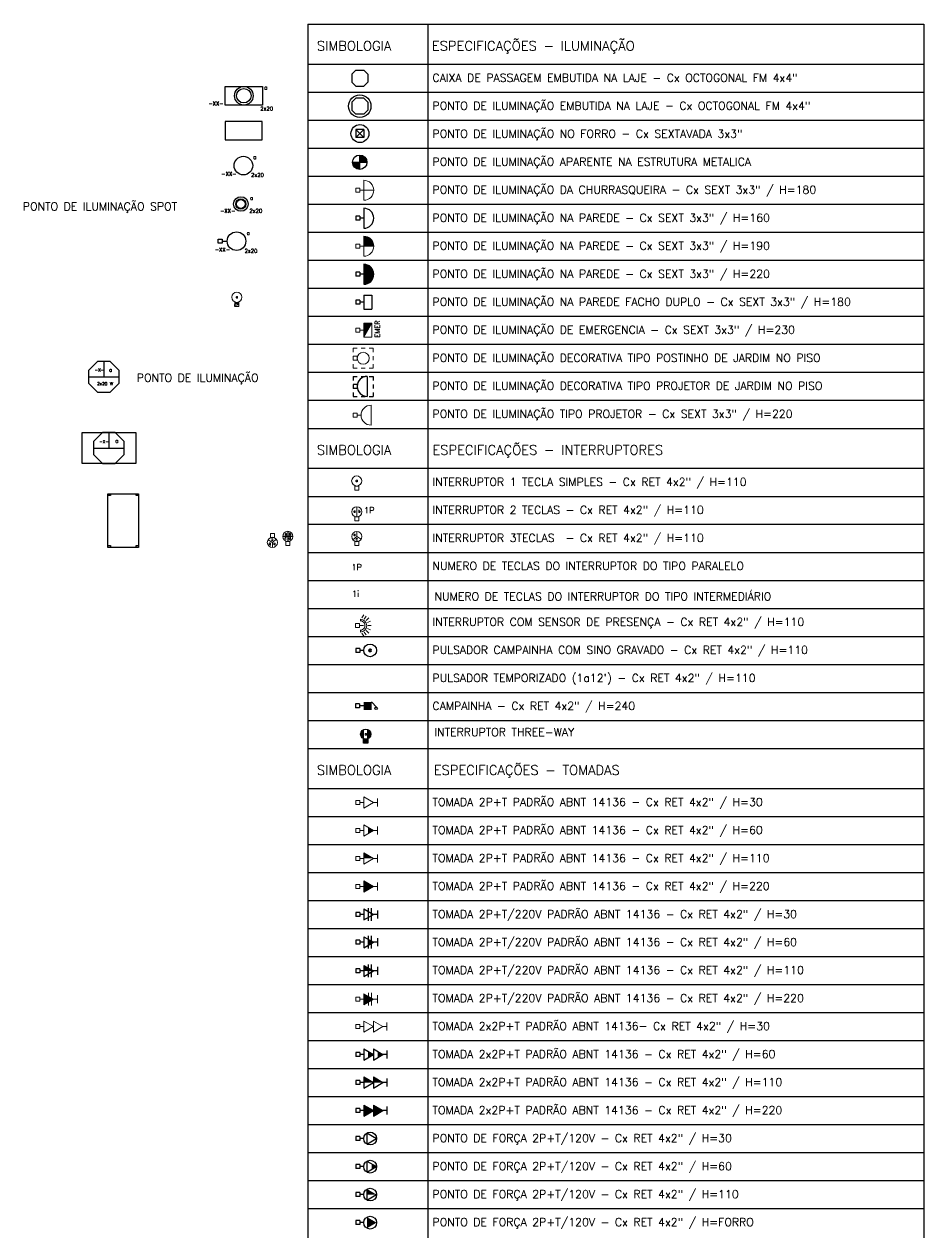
# Model space of a CAD drawing. Header units: inches. Extents: x 179605 to 179710, y 9196007 to 9196046.
# Drawn here: x 179701.18 to 179709.96, y 9196033.32 to 9196045.12 of the extents above; entities that cross this region are included whole.
import ezdxf
from ezdxf.enums import TextEntityAlignment as Align

# ---------------------------------------------------------------- set-up
doc = ezdxf.new("R2010")
doc.units = ezdxf.units.IN
doc.header["$MEASUREMENT"] = 0
doc.linetypes.add('DASH2', pattern=[0.75, 0.5, -0.25])
doc.layers.add('Eletrodutos', color=220, linetype='Continuous', lineweight=25)
for name, color, linetype in [('fia', 1, 'Continuous'), ('ILUMINAÇÃO', 3, 'Continuous'), ('PTF', 1, 'Continuous'), ('PTO', 1, 'Continuous'), ('TEP', 40, 'DASH2'), ('TEXTO', 250, 'Continuous')]:
    doc.layers.add(name, color=color, linetype=linetype)
doc.styles.add('romans', font='romans.shx', dxfattribs={"width": 1.4})
doc.styles.add('ST', font='ROMANS.SHX', dxfattribs={"height": 0.15})
doc.styles.get("Standard").update_dxf_attribs({"font": ''})
doc.styles.get('STANDARD').set_extended_font_data('txt.shx')

# ---------------------------------------------------------------- blocks, each defined once
blk = doc.blocks.new('ID')
at = {"lineweight": 5}
for p, q in [((-0.25, 0.25), (-0.15, 0.25)), ((-0.25, 0.25), (-0.25, 0.15)), ((-0.15, 0.05), (-0.25, 0.05)), ((-0.25, 0.05), (-0.25, -0.05)), ((-0.15, 0.05), (-0.15, -0.05)), ((-0.05, 0.25), (0.05, 0.25)), ((0.15, 0.25), (0.25, 0.25)), ((0.25, 0.25), (0.25, 0.15)), ((0.25, 0.05), (0.25, -0.05)), ((-0.15, -0.05), (-0.25, -0.05)), ((-0.25, -0.15), (-0.25, -0.25)), ((-0.25, -0.25), (-0.15, -0.25)), ((-0.05, -0.25), (0.05, -0.25)), ((0.15, -0.25), (0.25, -0.25)), ((0.25, -0.15), (0.25, -0.25))]:
    blk.add_line(p, q, dxfattribs=at)
blk.add_circle((0, 0), 0.15, dxfattribs=at)
blk = doc.blocks.new('ie')
at = {"lineweight": 5}
for p, q in [((0, 0.05), (-0.1, 0.05)), ((-0.1, 0.05), (-0.1, -0.05)), ((0, 0.05), (0, -0.05)), ((0.1, 0), (0, 0)), ((0.1, 0.175), (0.1, -0.175)), ((0.1, 0.175), (0.3, 0.175)), ((0.1, -0.175), (0.3, 0.175)), ((0.3, 0.175), (0.3, -0.175)), ((0, -0.05), (-0.1, -0.05)), ((0.1, -0.175), (0.3, -0.175))]:
    blk.add_line(p, q, dxfattribs=at)
blk.add_solid([(0.1, 0.175), (0.3, 0.175), (0.1, -0.175), (0.2, 0)], dxfattribs=at)
blk = doc.blocks.new('I220')
for p, q in [((-0.1, 0.05), (-0.1, -0.05)), ((0, 0.05), (-0.1, 0.05)), ((0, 0.05), (0, -0.05)), ((0.1, 0), (0, 0)), ((0.1, 0.25), (0.1, -0.25)), ((0, -0.05), (-0.1, -0.05))]:
    blk.add_line(p, q)
at = {"const_width": 0.2499}
blk.add_lwpolyline([(0.1, -0.12505, 0.41421356), (0.22505, 0, 0.41421356), (0.1, 0.12505, 1)], format="xyb", dxfattribs=at)
blk.add_arc((0.1, 0), 0.25, 270, 90)
blk = doc.blocks.new('IX')
for p, q in [((0, 0.05), (-0.1, 0.05)), ((-0.1, 0.05), (-0.1, -0.05)), ((0, 0.05), (0, -0.05)), ((0.1, 0), (0, 0)), ((0.1, 0.175), (0.3, 0.175)), ((0.1, 0.175), (0.1, -0.175)), ((0.3, 0.175), (0.3, -0.175)), ((0, -0.05), (-0.1, -0.05)), ((0.1, -0.175), (0.3, -0.175))]:
    blk.add_line(p, q)
blk = doc.blocks.new('I190')
at = {"lineweight": 5}
for p, q in [((-0.1, 0.05), (-0.1, -0.05)), ((0, 0.05), (-0.1, 0.05)), ((0, 0.05), (0, -0.05)), ((0.1, 0), (0, 0)), ((0.1, 0.25), (0.1, -0.25)), ((0.35, 0), (0.1, 0)), ((0, -0.05), (-0.1, -0.05))]:
    blk.add_line(p, q, dxfattribs=at)
at = {"lineweight": 5, "const_width": 0.2499}
blk.add_lwpolyline([(0.1, 0.12505, -0.41421356), (0.22505, 0, -1)], format="xyb", dxfattribs=at)
at = {"lineweight": 5}
blk.add_arc((0.1, 0), 0.25, 270, 90, dxfattribs=at)
blk = doc.blocks.new('ICH')
at = {"lineweight": 5}
for p, q in [((0, 0.05), (-0.1, 0.05)), ((-0.1, 0.05), (-0.1, -0.05)), ((0, 0.05), (0, -0.05)), ((0.1, 0), (0, 0)), ((0.1, 0.25), (0.1, -0.25)), ((0.35, 0), (0.1, 0)), ((0, -0.05), (-0.1, -0.05))]:
    blk.add_line(p, q, dxfattribs=at)
blk.add_arc((0.1, 0), 0.25, 270, 90, dxfattribs=at)
blk = doc.blocks.new('i150')
for p, q in [((0, 0.05), (-0.1, 0.05)), ((-0.1, 0.05), (-0.1, -0.05)), ((0, 0.05), (0, -0.05)), ((0.1, 0), (0, 0)), ((0.1, 0.25), (0.1, -0.25)), ((0, -0.05), (-0.1, -0.05))]:
    blk.add_line(p, q)
blk.add_arc((0.1, 0), 0.25, 270, 90)
blk = doc.blocks.new('it')
at = {"color": 3}
for p, q in [((-0.2, 0.1), (-0.1, 0.2)), ((-0.2, 0.1), (-0.2, -0.1)), ((-0.1, 0.2), (0.1, 0.2)), ((0.1, 0.2), (0.2, 0.1)), ((0.2, 0.1), (0.2, -0.1)), ((-0.1, -0.2), (-0.2, -0.1)), ((-0.1, -0.2), (0.1, -0.2)), ((0.2, -0.1), (0.1, -0.2))]:
    blk.add_line(p, q, dxfattribs=at)
at = {"color": 1, "style": 'ST'}
for tag, p in [('N%%D', (0.003, -0.074)), ('W', (0.003, -0.411))]:
    blk.add_attdef(tag, text='', height=0.15, dxfattribs=at).set_placement(p, align=Align.CENTER)
blk = doc.blocks.new('iv')
at = {"color": 3}
for p, q in [((-0.2, 0.1), (-0.1, 0.2)), ((-0.2, 0.1), (-0.2, -0.1)), ((-0.1, 0.2), (0.1, 0.2)), ((0.1, 0.2), (0.2, 0.1)), ((0.2, 0.1), (0.2, -0.1)), ((-0.1, -0.2), (-0.2, -0.1)), ((-0.1, -0.2), (0.1, -0.2)), ((0.2, -0.1), (0.1, -0.2))]:
    blk.add_line(p, q, dxfattribs=at)
at = {"color": 1}
blk.add_circle((0, 0), 0.28, dxfattribs=at)
at = {"color": 1, "style": 'ST', "flags": 4}
blk.add_attdef('N%%D', text='', height=0.15, dxfattribs=at).set_placement((0.003, -0.074), align=Align.CENTER)
blk = doc.blocks.new('BCAM')
for p, q in [((-0.05, 0), (-0.05, -0.1)), ((-0.05, 0), (0.05, 0)), ((0, 0.099), (0, 0)), ((0.05, 0), (0.05, -0.1)), ((-0.05, -0.1), (0.05, -0.1))]:
    blk.add_line(p, q)
at = {"const_width": 0.049}
blk.add_lwpolyline([(0, 0.234, 1), (0, 0.285, 1)], format="xyb", close=True, dxfattribs=at)
blk.add_circle((0, 0.259), 0.16)
blk = doc.blocks.new('IFI')
blk.add_circle((0, 0), 0.18)
blk = doc.blocks.new('A$C3499049A')
for p, q in [((10, 10), (0, 0)), ((10, 0), (0, 10)), ((0, 10), (0, 0)), ((10, 10), (0, 10)), ((10, 0), (0, 0)), ((10, 10), (10, 0))]:
    blk.add_line(p, q)
blk = doc.blocks.new('IP')
for p, q in [((-0.1, 0.25), (0, 0.25)), ((-0.1, 0.25), (-0.1, 0.15)), ((-0.1, 0.05), (-0.1, -0.05)), ((0, 0.05), (-0.1, 0.05)), ((0, 0.05), (0, -0.05)), ((0.1, 0.25), (0.2, 0.25)), ((0.25, 0.25), (0.25, -0.25)), ((0.3, 0.25), (0.4, 0.25)), ((0.4, 0.25), (0.4, 0.15)), ((0.4, 0.05), (0.4, -0.05)), ((0, -0.05), (-0.1, -0.05)), ((-0.1, -0.15), (-0.1, -0.25)), ((-0.1, -0.25), (0, -0.25)), ((0.1, -0.25), (0.2, -0.25)), ((0.3, -0.25), (0.4, -0.25)), ((0.4, -0.15), (0.4, -0.25))]:
    blk.add_line(p, q)
blk.add_arc((0.25, 0), 0.25, 90, 270)
blk = doc.blocks.new('iff')
for p, q in [((-0.18, 0), (0.18, 0)), ((0, -0.18), (0, 0.18))]:
    blk.add_line(p, q)
at = {"const_width": 0.175}
for points in [[(-0.0925, 0, 0.4142136), (0, -0.0925, 1)], [(0.0925, 0, 0.4142136), (0, 0.0925, 1)]]:
    blk.add_lwpolyline(points, format="xyb", dxfattribs=at)
blk.add_circle((0, 0), 0.18)
blk = doc.blocks.new('ta2220')
at = {"lineweight": 5}
for p, q in [((-0.139, 0.1), (0, 0.34)), ((-0.1, 0.44), (0.1, 0.44)), ((0, 0.44), (0, 0.34)), ((0.139, 0.1), (0, 0.34)), ((0.159, 0.29), (-0.159, 0.29)), ((0.159, 0.22), (-0.159, 0.22)), ((-0.139, 0.1), (0.139, 0.1)), ((0, 0.1), (0, 0)), ((-0.05, 0), (0.05, 0)), ((-0.05, 0), (-0.05, -0.1)), ((-0.05, -0.1), (0.05, -0.1)), ((0.05, 0), (0.05, -0.1))]:
    blk.add_line(p, q, dxfattribs=at)
blk.add_solid([(0.139, 0.1), (0, 0.34), (-0.139, 0.1)], dxfattribs=at)
blk = doc.blocks.new('TA260')
for p, q in [((-0.139, 0.1), (0, 0.34)), ((-0.1, 0.44), (0.1, 0.44)), ((0, 0.44), (0, 0.34)), ((0.139, 0.1), (0, 0.34)), ((0.159, 0.29), (-0.159, 0.29)), ((0.159, 0.22), (-0.159, 0.22)), ((-0.139, 0.1), (0.139, 0.1)), ((-0.05, 0), (0.05, 0)), ((-0.05, 0), (-0.05, -0.1)), ((0, 0.1), (0, 0)), ((0.05, 0), (0.05, -0.1)), ((-0.05, -0.1), (0.05, -0.1))]:
    blk.add_line(p, q)
blk.add_solid([(-0.069, 0.22), (0, 0.34), (0.069, 0.22), (0.029, 0.29)])
blk = doc.blocks.new('TA230')
for p, q in [((-0.139, 0.1), (0, 0.34)), ((-0.1, 0.44), (0.1, 0.44)), ((0, 0.44), (0, 0.34)), ((0.139, 0.1), (0, 0.34)), ((0.159, 0.29), (-0.159, 0.29)), ((0.159, 0.22), (-0.159, 0.22)), ((-0.139, 0.1), (0.139, 0.1)), ((-0.05, 0), (0.05, 0)), ((-0.05, 0), (-0.05, -0.1)), ((0, 0.1), (0, 0)), ((0.05, 0), (0.05, -0.1)), ((-0.05, -0.1), (0.05, -0.1))]:
    blk.add_line(p, q)
blk = doc.blocks.new('TA2100')
for p, q in [((-0.139, 0.1), (0, 0.34)), ((-0.1, 0.44), (0.1, 0.44)), ((0, 0.44), (0, 0.34)), ((0.139, 0.1), (0, 0.34)), ((0.159, 0.29), (-0.159, 0.29)), ((0.159, 0.22), (-0.159, 0.22)), ((-0.139, 0.1), (0.139, 0.1)), ((-0.069, 0.22), (0.069, 0.22)), ((-0.05, 0), (0.05, 0)), ((-0.05, 0), (-0.05, -0.1)), ((0, 0.1), (0, 0)), ((0.05, 0), (0.05, -0.1)), ((-0.05, -0.1), (0.05, -0.1))]:
    blk.add_line(p, q)
blk.add_solid([(0, 0.1), (0, 0.34), (-0.139, 0.1)])
blk = doc.blocks.new('TA100')
at = {"lineweight": 5}
for p, q in [((-0.139, 0.1), (0, 0.34)), ((-0.1, 0.44), (0.1, 0.44)), ((0, 0.44), (0, 0.34)), ((0.139, 0.1), (0, 0.34)), ((-0.139, 0.1), (0, 0.1)), ((-0.05, 0), (0.05, 0)), ((-0.05, 0), (-0.05, -0.1)), ((0, 0.1), (0, 0)), ((0, 0.1), (0.139, 0.1)), ((0.05, 0), (0.05, -0.1)), ((-0.05, -0.1), (0.05, -0.1))]:
    blk.add_line(p, q, dxfattribs=at)
blk.add_solid([(0, 0.1), (0, 0.34), (-0.139, 0.1)], dxfattribs=at)
blk = doc.blocks.new('TA60')
at = {"lineweight": 5}
for p, q in [((-0.139, 0.1), (0, 0.34)), ((-0.1, 0.44), (0.1, 0.44)), ((0, 0.44), (0, 0.34)), ((0.139, 0.1), (0, 0.34)), ((-0.139, 0.1), (0.139, 0.1)), ((-0.069, 0.22), (0.069, 0.22)), ((-0.05, 0), (-0.05, -0.1)), ((-0.05, 0), (0.05, 0)), ((0, 0.1), (0, 0)), ((0.05, 0), (0.05, -0.1)), ((-0.05, -0.1), (0.05, -0.1))]:
    blk.add_line(p, q, dxfattribs=at)
blk.add_lwpolyline([(0, 0.22, 0.139, 0, 0), (0, 0.34, 0, 0, 0)], format="xyseb", dxfattribs=at)
blk = doc.blocks.new('ta30')
at = {"lineweight": 5}
for p, q in [((-0.139, 0.1), (0, 0.34)), ((-0.1, 0.44), (0.1, 0.44)), ((0, 0.44), (0, 0.34)), ((0.139, 0.1), (0, 0.34)), ((-0.139, 0.1), (0.139, 0.1)), ((-0.05, 0), (-0.05, -0.1)), ((-0.05, 0), (0.05, 0)), ((0, 0.1), (0, 0)), ((0.05, 0), (0.05, -0.1)), ((-0.05, -0.1), (0.05, -0.1))]:
    blk.add_line(p, q, dxfattribs=at)
blk = doc.blocks.new('ta220')
at = {"lineweight": 5}
for p, q in [((-0.139, 0.1), (0, 0.34)), ((-0.1, 0.44), (0.1, 0.44)), ((0, 0.44), (0, 0.34)), ((0.139, 0.1), (0, 0.34)), ((-0.139, 0.1), (0.139, 0.1)), ((0, 0.1), (0, 0)), ((-0.05, 0), (0.05, 0)), ((-0.05, 0), (-0.05, -0.1)), ((-0.05, -0.1), (0.05, -0.1)), ((0.05, 0), (0.05, -0.1))]:
    blk.add_line(p, q, dxfattribs=at)
blk.add_solid([(0.139, 0.1), (0, 0.34), (-0.139, 0.1)], dxfattribs=at)
blk = doc.blocks.new('CAM')
for p, q in [((-0.1, 0.3), (0.038, 0.433)), ((-0.05, 0), (-0.05, -0.1)), ((-0.05, 0), (0.05, 0)), ((0, 0.1), (0, 0)), ((0.05, 0), (0.05, -0.1)), ((-0.05, -0.1), (0.05, -0.1))]:
    blk.add_line(p, q)
at = {"const_width": 0.2}
blk.add_lwpolyline([(0, 0.1), (0, 0.3)], dxfattribs=at)
blk.add_circle((0.06, 0.412), 0.03)
blk = doc.blocks.new('TF220')
for p, q in [((0, 0.05), (-0.1, 0.05)), ((-0.1, 0.05), (-0.1, -0.05)), ((0, 0.05), (0, -0.05)), ((0.1, 0), (0, 0)), ((0, -0.05), (-0.1, -0.05))]:
    blk.add_line(p, q)
blk.add_circle((0.26, 0), 0.16)
for points in [[(0.18, 0), (0.42, 0), (0.18, 0.139)], [(0.18, 0), (0.42, 0), (0.18, -0.139)]]:
    blk.add_solid(points)
blk = doc.blocks.new('TF60')
for p, q in [((-0.139, 0.18), (0, 0.42)), ((0.139, 0.18), (0, 0.42)), ((-0.139, 0.18), (0.139, 0.18)), ((0, 0.1), (0, 0)), ((-0.05, 0), (-0.05, -0.1)), ((-0.05, 0), (0.05, 0)), ((-0.05, -0.1), (0.05, -0.1)), ((0.05, 0), (0.05, -0.1))]:
    blk.add_line(p, q)
blk.add_lwpolyline([(0, 0.3, 0.139, 0, 0), (0, 0.42, 0, 0, 0)], format="xyseb")
blk.add_circle((0, 0.26), 0.16)
blk = doc.blocks.new('TF100')
for p, q in [((0.139, 0.18), (0, 0.42)), ((-0.139, 0.18), (0.139, 0.18)), ((-0.05, 0), (-0.05, -0.1)), ((-0.05, 0), (0.05, 0)), ((0, 0.1), (0, 0)), ((0.05, 0), (0.05, -0.1)), ((-0.05, -0.1), (0.05, -0.1))]:
    blk.add_line(p, q)
blk.add_circle((0, 0.26), 0.16)
blk.add_solid([(0, 0.18), (0, 0.42), (-0.139, 0.18)])
blk = doc.blocks.new('TTA220')
for p, q in [((-0.1, 0.68), (0.1, 0.68)), ((0, 0.68), (0, 0.58)), ((-0.139, 0.34), (0, 0.58)), ((-0.139, 0.1), (0, 0.34)), ((-0.139, 0.34), (0.139, 0.34)), ((0.139, 0.34), (0, 0.58)), ((0.139, 0.1), (0, 0.34)), ((-0.139, 0.1), (0.139, 0.1)), ((0, 0.1), (0, 0)), ((-0.05, 0), (-0.05, -0.1)), ((-0.05, 0), (0.05, 0)), ((-0.05, -0.1), (0.05, -0.1)), ((0.05, 0), (0.05, -0.1))]:
    blk.add_line(p, q)
for points in [[(0.139, 0.34), (0, 0.58), (-0.139, 0.34)], [(0.139, 0.1), (0, 0.34), (-0.139, 0.1)]]:
    blk.add_solid(points)
blk = doc.blocks.new('TF30')
for p, q in [((-0.139, 0.18), (0, 0.42)), ((0.139, 0.18), (0, 0.42)), ((-0.139, 0.18), (0.139, 0.18)), ((-0.05, 0), (-0.05, -0.1)), ((-0.05, 0), (0.05, 0)), ((0, 0.1), (0, 0)), ((0.05, 0), (0.05, -0.1)), ((-0.05, -0.1), (0.05, -0.1))]:
    blk.add_line(p, q)
blk.add_circle((0, 0.26), 0.16)
blk = doc.blocks.new('TTA60')
for p, q in [((-0.1, 0.68), (0.1, 0.68)), ((0, 0.68), (0, 0.58)), ((-0.139, 0.34), (0, 0.58)), ((-0.139, 0.1), (0, 0.34)), ((-0.139, 0.34), (0.139, 0.34)), ((-0.069, 0.46), (0.069, 0.46)), ((0.139, 0.34), (0, 0.58)), ((0.139, 0.1), (0, 0.34)), ((-0.139, 0.1), (0.139, 0.1)), ((-0.069, 0.22), (0.069, 0.22)), ((0, 0.1), (0, 0)), ((-0.05, 0), (0.05, 0)), ((-0.05, 0), (-0.05, -0.1)), ((-0.05, -0.1), (0.05, -0.1)), ((0.05, 0), (0.05, -0.1))]:
    blk.add_line(p, q)
for points in [[(0, 0.46, 0.139, 0, 0), (0, 0.58, 0, 0, 0)], [(0, 0.22, 0.139, 0, 0), (0, 0.34, 0, 0, 0)]]:
    blk.add_lwpolyline(points, format="xyseb")
blk = doc.blocks.new('tta100')
for p, q in [((-0.1, 0.68), (0.1, 0.68)), ((0, 0.68), (0, 0.58)), ((-0.139, 0.34), (0, 0.58)), ((-0.139, 0.1), (0, 0.34)), ((-0.139, 0.34), (0.139, 0.34)), ((0.139, 0.34), (0, 0.58)), ((0.139, 0.1), (0, 0.34)), ((-0.139, 0.1), (0.139, 0.1)), ((-0.05, 0), (0.05, 0)), ((-0.05, 0), (-0.05, -0.1)), ((0, 0.1), (0, 0)), ((0.05, 0), (0.05, -0.1)), ((-0.05, -0.1), (0.05, -0.1))]:
    blk.add_line(p, q)
for points in [[(0, 0.34), (0, 0.58), (-0.139, 0.34)], [(0, 0.1), (0, 0.34), (-0.139, 0.1)]]:
    blk.add_solid(points)
blk = doc.blocks.new('TTA30')
at = {"lineweight": 5}
for p, q in [((-0.1, 0.68), (0.1, 0.68)), ((0, 0.68), (0, 0.58)), ((-0.139, 0.34), (0, 0.58)), ((-0.139, 0.1), (0, 0.34)), ((-0.139, 0.34), (0.139, 0.34)), ((0.139, 0.34), (0, 0.58)), ((0.139, 0.1), (0, 0.34)), ((-0.139, 0.1), (0.139, 0.1)), ((-0.05, 0), (-0.05, -0.1)), ((-0.05, 0), (0.05, 0)), ((0, 0.1), (0, 0)), ((0.05, 0), (0.05, -0.1)), ((-0.05, -0.1), (0.05, -0.1))]:
    blk.add_line(p, q, dxfattribs=at)
blk = doc.blocks.new('A$C3F477017')
at = {"lineweight": 5}
for p, q in [((22.5, 25), (22.5, 0)), ((0, 15), (0, 10)), ((5, 15), (0, 15)), ((5, 10), (0, 10)), ((5, 15), (5, 10))]:
    blk.add_line(p, q, dxfattribs=at)
blk.add_lwpolyline([(10, 12.5), (5, 12.5)], dxfattribs=at)
blk.add_arc((22.5, 12.5), 12.5, 90, 270, dxfattribs=at)
blk = doc.blocks.new('INTERRUP SIMP 1 TC')
at = {"lineweight": 5}
for p, q in [((-5, 2.5), (-5, -2.5)), ((0, 2.5), (-5, 2.5)), ((0, 2.5), (0, -2.5)), ((0, -2.5), (-5, -2.5)), ((0, 0), (0, 0))]:
    blk.add_line(p, q, dxfattribs=at)
at = {"lineweight": 5, "ltscale": 0.5}
blk.add_circle((6.3, 0), 6.33, dxfattribs=at)
blk = doc.blocks.new('INT 3 TECLAS')
at = {"lineweight": 5, "ltscale": 0.5}
for q in [(-4.9, 2.3), (0, 12.7), (5.4, 3.1)]:
    blk.add_line((0, 6.3), q, dxfattribs=at)
at = {"lineweight": 5, "ltscale": 0.5, "rotation": 90}
blk.add_blockref('INTERRUP SIMP 1 TC', (0, 0), dxfattribs=at)
blk = doc.blocks.new('luz_embutida')
at = {"color": 1}
blk.add_circle((0, 0), 0.0908, dxfattribs=at)
at = {"layer": 'ILUMINAÇÃO'}
blk.add_circle((0, 0), 0.0708, dxfattribs=at)
at = {"layer": 'PTO'}
blk.add_lwpolyline([(-0.181, 0.091), (0.181, 0.091), (0.181, -0.091), (-0.181, -0.091)], close=True, dxfattribs=at)
blk = doc.blocks.new('3W')
at = {"layer": 'ILUMINAÇÃO'}
h = blk.add_hatch(color=256, dxfattribs=at)
h.dxf.hatch_style = 1
h.paths.add_polyline_path([(-0.049, 0.069, 0.299597), (-0.02, 0.024), (-0.02, 0.114, 0.299597)])
h.paths.add_polyline_path([(0.02, 0.024, 0.299597), (0.049, 0.069, 0.299597), (0.02, 0.114)])
for p, q in [((-0.02, 0.024), (-0.02, 0.114)), ((-0.01, -0.02), (-0.01, 0.02)), ((0, 0.069), (0, 0.069)), ((0, -0.02), (0, 0.02)), ((0.01, 0.02), (0.01, -0.02)), ((0.02, 0.024), (0.02, 0.114))]:
    blk.add_line(p, q, dxfattribs=at)
at = {"layer": 'ILUMINAÇÃO', "color": 1, "lineweight": 30}
blk.add_line((0.01, 0.02), (0.01, 0.02), dxfattribs=at)
at = {"layer": 'ILUMINAÇÃO'}
blk.add_lwpolyline([(-0.02, 0.02), (0.02, 0.02), (0.02, -0.02), (-0.02, -0.02)], close=True, dxfattribs=at)
blk.add_circle((0, 0.069), 0.0495, dxfattribs=at)
blk = doc.blocks.new('Iluminação1')
at = {"layer": 'ILUMINAÇÃO'}
for p, q in [((0, 0.15), (0, 0)), ((-0.15, 0), (0.15, 0))]:
    blk.add_line(p, q, dxfattribs=at)
blk.add_lwpolyline([(-0.062, 0.15), (-0.15, 0.062), (-0.15, -0.062), (-0.062, -0.15), (0.062, -0.15), (0.15, -0.062), (0.15, 0.062), (0.062, 0.15)], close=True, dxfattribs=at)
blk = doc.blocks.new('Iluminação2')
at = {"layer": 'ILUMINAÇÃO'}
for p, q in [((0, 0.15), (0, 0)), ((-0.15, 0), (0.15, 0))]:
    blk.add_line(p, q, dxfattribs=at)
for points in [[(-0.262, 0.15), (0.262, 0.15), (0.262, -0.15), (-0.262, -0.15)], [(-0.062, 0.15), (-0.15, 0.062), (-0.15, -0.062), (-0.062, -0.15), (0.062, -0.15), (0.15, -0.062), (0.15, 0.062), (0.062, 0.15)]]:
    blk.add_lwpolyline(points, close=True, dxfattribs=at)

msp = doc.modelspace()

# ---------------------------------------------------------------- linework, layer by layer
at = {"color": 1}
msp.add_line((179703.111, 9196043.002), (179703.162, 9196043.002), dxfattribs=at)
at = {"color": 40, "true_color": 0xf8d731}
for p, q in [((179703.704, 9196040.121), (179703.803, 9196040.121)), ((179703.754, 9196040.17), (179703.753, 9196040.071))]:
    msp.add_line(p, q, dxfattribs=at)
at = {"color": 1, "lineweight": 5}
for p, q in [((179704.455, 9196039.269), (179704.416, 9196039.269)), ((179704.416, 9196039.269), (179704.416, 9196039.23)), ((179704.455, 9196039.269), (179704.455, 9196039.23)), ((179704.494, 9196039.249), (179704.455, 9196039.249)), ((179704.455, 9196039.23), (179704.416, 9196039.23))]:
    msp.add_line(p, q, dxfattribs=at)
at = {"color": 1}
for points in [[(179703.143, 9196043.99), (179703.504, 9196043.99), (179703.504, 9196044.172), (179703.143, 9196044.172)], [(179703.072, 9196043.021), (179703.111, 9196043.021), (179703.111, 9196042.982), (179703.072, 9196042.982)]]:
    msp.add_lwpolyline(points, close=True, dxfattribs=at)
for centre, radius in [((179703.32, 9196043.74), 0.0908), ((179703.295, 9196043.365), 0.0711), ((179703.295, 9196043.365), 0.0427), ((179703.253, 9196043.002), 0.0908)]:
    msp.add_circle(centre, radius, dxfattribs=at)
at = {"color": 3}
msp.add_circle((179703.295, 9196043.365), 0.0501, dxfattribs=at)
at = {"color": 3, "lineweight": 5}
msp.add_arc((179704.461, 9196039.249), 0.0625, 269.7308, 89.7308, dxfattribs=at)
at = {"layer": 'fia'}
for points in [[(179702.297, 9196040.537), (179702.297, 9196040.013), (179701.997, 9196040.013), (179701.997, 9196040.537)], [(179702.021, 9196040.537), (179702.021, 9196040.519), (179701.997, 9196040.519), (179701.997, 9196040.537)], [(179702.297, 9196040.537), (179702.297, 9196040.519), (179702.274, 9196040.519), (179702.274, 9196040.537)], [(179702.021, 9196040.032), (179702.021, 9196040.013), (179701.997, 9196040.013), (179701.997, 9196040.032)], [(179702.297, 9196040.032), (179702.297, 9196040.013), (179702.274, 9196040.013), (179702.274, 9196040.032)]]:
    msp.add_lwpolyline(points, close=True, dxfattribs=at)
at = {"layer": 'ILUMINAÇÃO'}
msp.add_line((179703.237, 9196042.366), (179703.237, 9196042.385), dxfattribs=at)
at = {"layer": 'ILUMINAÇÃO', "lineweight": 5, "ltscale": 0.5}
for p, q in [((179704.426, 9196040.311), (179704.427, 9196040.41)), ((179704.462, 9196039.312), (179704.462, 9196039.296)), ((179704.477, 9196039.325), (179704.497, 9196039.353)), ((179704.5, 9196039.313), (179704.52, 9196039.341)), ((179704.52, 9196039.299), (179704.543, 9196039.324)), ((179704.531, 9196039.279), (179704.562, 9196039.292)), ((179704.536, 9196039.25), (179704.567, 9196039.25)), ((179704.536, 9196039.249), (179704.567, 9196039.249)), ((179704.462, 9196039.204), (179704.462, 9196039.187)), ((179704.477, 9196039.174), (179704.497, 9196039.146)), ((179704.5, 9196039.186), (179704.52, 9196039.158)), ((179704.52, 9196039.2), (179704.543, 9196039.175)), ((179704.531, 9196039.22), (179704.562, 9196039.207))]:
    msp.add_line(p, q, dxfattribs=at)
msp.add_arc((179704.461, 9196039.25), 0.046, 269.6346, 89.827, dxfattribs=at)
at = {"layer": 'PTO', "color": 3}
for p, q in [((179703.948, 9196045.121), (179709.964, 9196045.121)), ((179703.948, 9196045.121), (179703.948, 9196044.73)), ((179705.12, 9196045.121), (179705.12, 9196044.73)), ((179709.964, 9196045.121), (179709.964, 9196044.73)), ((179703.948, 9196044.73), (179703.948, 9196041.175)), ((179705.12, 9196044.73), (179705.12, 9196041.175)), ((179709.964, 9196044.73), (179709.964, 9196041.175)), ((179703.948, 9196041.175), (179709.964, 9196041.175)), ((179703.948, 9196041.175), (179703.948, 9196040.785)), ((179705.12, 9196041.175), (179705.12, 9196040.785)), ((179709.964, 9196041.175), (179709.964, 9196040.785)), ((179703.948, 9196040.785), (179709.964, 9196040.785)), ((179703.948, 9196040.785), (179703.948, 9196038.05)), ((179705.12, 9196040.785), (179705.12, 9196038.05)), ((179709.964, 9196040.785), (179709.964, 9196038.05)), ((179703.948, 9196038.05), (179709.964, 9196038.05)), ((179703.948, 9196038.05), (179703.948, 9196037.66)), ((179705.12, 9196038.05), (179705.12, 9196037.66)), ((179709.964, 9196038.05), (179709.964, 9196037.66)), ((179703.948, 9196037.66), (179709.964, 9196037.66)), ((179703.948, 9196037.66), (179703.948, 9196031.644)), ((179705.12, 9196037.66), (179705.12, 9196031.644)), ((179709.964, 9196037.66), (179709.964, 9196031.644))]:
    msp.add_line(p, q, dxfattribs=at)
at = {"layer": 'PTO', "color": 8}
for p, q in [((179703.948, 9196044.73), (179709.964, 9196044.73)), ((179703.948, 9196044.456), (179709.964, 9196044.456)), ((179703.948, 9196044.183), (179709.964, 9196044.183)), ((179703.948, 9196043.91), (179709.964, 9196043.91)), ((179703.948, 9196043.636), (179709.964, 9196043.636)), ((179703.948, 9196043.363), (179709.964, 9196043.363)), ((179704.104, 9196043.363), (179709.964, 9196043.363)), ((179703.948, 9196043.089), (179709.964, 9196043.089)), ((179704.104, 9196043.089), (179709.964, 9196043.089)), ((179703.948, 9196042.816), (179709.964, 9196042.816)), ((179704.104, 9196042.816), (179709.964, 9196042.816)), ((179703.948, 9196042.542), (179709.964, 9196042.542)), ((179703.948, 9196042.269), (179709.964, 9196042.269)), ((179703.948, 9196041.996), (179709.964, 9196041.996)), ((179703.948, 9196041.722), (179709.964, 9196041.722)), ((179703.948, 9196041.449), (179709.964, 9196041.449)), ((179703.948, 9196040.511), (179709.964, 9196040.511)), ((179704.104, 9196040.511), (179709.964, 9196040.511)), ((179703.948, 9196040.238), (179709.964, 9196040.238)), ((179703.948, 9196039.964), (179709.964, 9196039.964)), ((179703.948, 9196039.691), (179709.964, 9196039.691)), ((179704.104, 9196039.691), (179709.964, 9196039.691)), ((179703.948, 9196039.417), (179709.964, 9196039.417)), ((179704.104, 9196039.417), (179709.964, 9196039.417)), ((179703.948, 9196039.144), (179709.964, 9196039.144)), ((179704.104, 9196039.144), (179709.964, 9196039.144)), ((179703.948, 9196038.871), (179709.964, 9196038.871)), ((179703.948, 9196038.597), (179709.964, 9196038.597)), ((179703.948, 9196038.324), (179709.964, 9196038.324)), ((179703.948, 9196037.386), (179709.964, 9196037.386)), ((179704.104, 9196037.386), (179709.964, 9196037.386)), ((179703.948, 9196037.113), (179709.964, 9196037.113)), ((179703.948, 9196036.839), (179709.964, 9196036.839)), ((179703.948, 9196036.566), (179709.964, 9196036.566)), ((179703.948, 9196036.566), (179709.964, 9196036.566)), ((179704.104, 9196036.566), (179709.964, 9196036.566)), ((179704.104, 9196036.566), (179709.964, 9196036.566)), ((179703.948, 9196036.292), (179709.964, 9196036.292)), ((179703.948, 9196036.019), (179709.964, 9196036.019)), ((179704.104, 9196036.019), (179709.964, 9196036.019)), ((179703.948, 9196035.746), (179709.964, 9196035.746)), ((179703.948, 9196035.472), (179709.964, 9196035.472)), ((179703.948, 9196035.199), (179709.964, 9196035.199)), ((179703.948, 9196034.925), (179709.964, 9196034.925)), ((179703.948, 9196034.652), (179709.964, 9196034.652)), ((179703.948, 9196034.378), (179709.964, 9196034.378)), ((179703.948, 9196034.105), (179709.964, 9196034.105)), ((179703.948, 9196033.831), (179709.964, 9196033.831)), ((179703.948, 9196033.558), (179709.964, 9196033.558))]:
    msp.add_line(p, q, dxfattribs=at)

# ---------------------------------------------------------------- block references
at = {"color": 1}
msp.add_blockref('luz_embutida', (179703.324, 9196044.422), dxfattribs=at)
at = {"layer": 'Eletrodutos'}
msp.add_blockref('Iluminação2', (179702.007, 9196040.983), dxfattribs=at)
at = {"layer": 'ILUMINAÇÃO', "lineweight": 5, "ltscale": 0.5, "xscale": 0.0078125, "yscale": 0.0078125, "zscale": 0.0078125}
for name, p, rotation in [('INTERRUP SIMP 1 TC', (179703.256, 9196042.405), 90), ('INTERRUP SIMP 1 TC', (179704.426, 9196040.612), 90), ('INTERRUP SIMP 1 TC', (179704.427, 9196040.311), 90), ('INT 3 TECLAS', (179703.603, 9196040.111), 180), ('INTERRUP SIMP 1 TC', (179703.754, 9196040.071), 90)]:
    msp.add_blockref(name, p, dxfattribs=dict(at, rotation=rotation))
msp.add_blockref('INT 3 TECLAS', (179704.427, 9196040.069), dxfattribs=at)
at = {"layer": 'ILUMINAÇÃO', "color": 1, "lineweight": 30}
msp.add_blockref('3W', (179704.514, 9196038.121), dxfattribs=at)
at = {"layer": 'PTO', "linetype": 'Continuous'}
for name, p, xscale, yscale, zscale in [('it', (179704.456, 9196044.593), 0.3906251953124951, 0.3906251953124951, 0.3906251953124951), ('IFI', (179704.458, 9196044.053), 0.4882814941406224, 0.4882814941406224, 0.4882814941406224), ('A$C3499049A', (179704.419, 9196044.013), 0.0078125, 0.0078125, 0.0078125), ('ie', (179704.456, 9196042.132), 0.3906251953124951, 0.3906251953124951, 0.3906251953124951), ('IP', (179704.431, 9196041.585), 0.3906251953124951, 0.3906251953124951, 0.3906251953124951)]:
    msp.add_blockref(name, p, dxfattribs=dict(at, xscale=xscale, yscale=yscale, zscale=zscale))
at = {"layer": 'PTO', "rotation": 270}
for name, p, xscale, yscale, zscale in [('iv', (179704.456, 9196044.32), 0.3906251953125022, 0.3906251953125022, 0.3906251953125022), ('BCAM', (179704.456, 9196039.007), 0.3906251953125022, 0.3906251953125022, 0.3906251953125022), ('CAM', (179704.455, 9196038.466), 0.3906251953034037, 0.3906251953034037, 0.3906251953034037), ('ta30', (179704.456, 9196037.523), 0.3906251953034037, 0.3906251953034037, 0.3906251953034037), ('TA60', (179704.456, 9196037.249), 0.3906251953034037, 0.3906251953034037, 0.3906251953034037), ('TA100', (179704.456, 9196036.976), 0.3906251953034037, 0.3906251953034037, 0.3906251953034037), ('ta220', (179704.456, 9196036.703), 0.3906251953034037, 0.3906251953034037, 0.3906251953034037), ('TTA30', (179704.456, 9196035.335), 0.3906251953034037, 0.3906251953034037, 0.3906251953034037), ('TTA60', (179704.456, 9196035.062), 0.3906251953034037, 0.3906251953034037, 0.3906251953034037), ('tta100', (179704.456, 9196034.789), 0.3906251953034037, 0.3906251953034037, 0.3906251953034037), ('TTA220', (179704.456, 9196034.515), 0.3906251953034037, 0.3906251953034037, 0.3906251953034037), ('TF30', (179704.456, 9196034.242), 0.3906251953034037, 0.3906251953034037, 0.3906251953034037), ('TF60', (179704.456, 9196033.968), 0.3906251953034037, 0.3906251953034037, 0.3906251953034037), ('TF100', (179704.456, 9196033.695), 0.3906251953034037, 0.3906251953034037, 0.3906251953034037)]:
    msp.add_blockref(name, p, dxfattribs=dict(at, xscale=xscale, yscale=yscale, zscale=zscale))
at = {"layer": 'PTO'}
for name, p, xscale, yscale, zscale in [('iff', (179704.456, 9196043.773), 0.3906251953124951, 0.3906251953124951, 0.3906251953124951), ('ICH', (179704.456, 9196043.499), 0.3906251953124951, 0.3906251953124951, 0.3906251953124951), ('i150', (179704.456, 9196043.226), 0.3906251953124951, 0.3906251953124951, 0.3906251953124951), ('I190', (179704.456, 9196042.953), 0.3906251953124951, 0.3906251953124951, 0.3906251953124951), ('I220', (179704.456, 9196042.679), 0.3906251953124951, 0.3906251953124951, 0.3906251953124951), ('ID', (179704.49, 9196041.859), 0.3906251953124951, 0.3906251953124951, 0.3906251953124951), ('A$C3F477017', (179704.391, 9196041.206), 0.0078125, 0.0078125, 0.0078125), ('TF220', (179704.456, 9196033.421), 0.3906251953488819, 0.3906251953488819, 0.3906251953488819)]:
    msp.add_blockref(name, p, dxfattribs=dict(at, xscale=xscale, yscale=yscale, zscale=zscale))
at = {"layer": 'PTO', "ltscale": 80, "xscale": 0.3906251953124951, "yscale": 0.3906251953124951, "zscale": 0.3906251953124951}
msp.add_blockref('IX', (179704.456, 9196042.406), dxfattribs=at)
at = {"layer": 'PTO', "ltscale": 80, "xscale": 0.3906251953034037, "yscale": 0.3906251953034037, "zscale": 0.3906251953034037, "rotation": 270}
for name, p in [('TA230', (179704.456, 9196036.43)), ('TA260', (179704.456, 9196036.158)), ('TA2100', (179704.456, 9196035.878)), ('ta2220', (179704.456, 9196035.602))]:
    msp.add_blockref(name, p, dxfattribs=at)
at = {"layer": 'TEP'}
msp.add_blockref('Iluminação1', (179701.957, 9196041.678), dxfattribs=at)

# ---------------------------------------------------------------- texts
at = {"color": 1, "char_height": 0.0378, "attachment_point": 1}
for s, insert in [('a', (179703.524, 9196044.52)), ('-XX-', (179702.978, 9196044.366)), ('2x20', (179703.485, 9196044.315)), ('a', (179703.416, 9196043.842)), ('-XX-', (179703.104, 9196043.679)), ('2x20', (179703.395, 9196043.667)), ('a', (179703.385, 9196043.442)), ('-XX-', (179703.093, 9196043.317)), ('2x20', (179703.379, 9196043.317)), ('a', (179703.353, 9196043.101)), ('-XX-', (179703.04, 9196042.938)), ('2x20', (179703.332, 9196042.926))]:
    msp.add_mtext_dynamic_manual_height_columns(s, width=0.27045, gutter_width=1, heights=[0], dxfattribs=dict(at, insert=insert))
at = {"color": 3, "char_height": 0.0378, "attachment_point": 1}
for insert in [(179702.009, 9196041.765), (179702.069, 9196041.071)]:
    msp.add_mtext_dynamic_manual_height_columns('a', width=0.27045, gutter_width=1, heights=[0], dxfattribs=dict(at, insert=insert))
at = {"layer": 'ILUMINAÇÃO'}
for s, height, p in [('CH', 0.0195, (179703.237, 9196042.376)), ('-X-', 0.03, (179701.868, 9196041.73)), ('2x20 W', 0.03, (179701.892, 9196041.595)), ('-X-', 0.03, (179701.913, 9196041.03))]:
    msp.add_text(s, height=height, dxfattribs=at).set_placement(p)
at = {"layer": 'ILUMINAÇÃO', "attachment_point": 1}
for s, width, insert, char_height in [('a', 0.02718, (179703.247, 9196042.471), 0.0254), ('a', 0.02718, (179704.416, 9196040.679), 0.0254), ('a', 0.02718, (179704.396, 9196040.379), 0.0254), ('b', 0.02718, (179704.441, 9196040.378), 0.0254), ('1P', 19.33339, (179704.498, 9196040.404), 0.0586), ('c', 0.02718, (179703.722, 9196040.118), 0.0254), ('a', 0.02718, (179703.725, 9196040.156), 0.0254), ('d', 0.02718, (179703.763, 9196040.116), 0.0254), ('b', 0.02718, (179703.765, 9196040.156), 0.0254), ('a', 0.02718, (179704.396, 9196040.15), 0.0254), ('c', 0.02718, (179704.417, 9196040.108), 0.0254), ('1P', 19.33339, (179704.375, 9196039.849), 0.0586), ('1i', 19.33339, (179704.38, 9196039.59), 0.0586), ('a', 0.02718, (179704.504, 9196038.205), 0.0254)]:
    msp.add_mtext_dynamic_manual_height_columns(s, width=width, gutter_width=1, heights=[0], dxfattribs=dict(at, insert=insert, char_height=char_height))
at = {"layer": 'ILUMINAÇÃO', "char_height": 0.0254, "attachment_point": 1, "rotation": 180}
for s, insert in [('c', (179703.612, 9196040.072)), ('b', (179703.589, 9196040.031)), ('a', (179703.633, 9196040.03))]:
    msp.add_mtext_dynamic_manual_height_columns(s, width=0.02718, gutter_width=1, heights=[0], dxfattribs=dict(at, insert=insert))
at = {"layer": 'PTF', "color": 2, "style": 'romans'}
msp.add_text('EMER', height=0.0469, rotation=90, dxfattribs=at).set_placement((179704.651, 9196042.061))
at = {"layer": 'TEXTO', "color": 4, "style": 'romans'}
for s, height, p in [('SIMBOLOGIA', 0.0938, (179704.037, 9196044.862)), ('ESPECIFICAÇÕES - ILUMINAÇÃO', 0.09375, (179705.16, 9196044.862)), ('ESPECIFICAÇÕES - INTERRUPTORES', 0.09375, (179705.165, 9196040.917)), ('SIMBOLOGIA', 0.0938, (179704.037, 9196040.917)), ('SIMBOLOGIA', 0.0938, (179704.037, 9196037.792)), ('ESPECIFICAÇÕES - TOMADAS', 0.09375, (179705.178, 9196037.792))]:
    msp.add_text(s, height=height, dxfattribs=at).set_placement(p)
at = {"layer": 'TEXTO', "style": 'romans'}
for s, p in [('CAIXA DE PASSAGEM EMBUTIDA NA LAJE - Cx OCTOGONAL FM 4x4"', (179705.166, 9196044.558)), ('PONTO DE ILUMINAÇÃO EMBUTIDA NA LAJE - Cx OCTOGONAL FM 4x4"', (179705.166, 9196044.285)), ('PONTO DE ILUMINAÇÃO NO FORRO - Cx SEXTAVADA 3x3"', (179705.166, 9196044.012)), ('PONTO DE ILUMINAÇÃO APARENTE NA ESTRUTURA METALICA', (179705.166, 9196043.738)), ('PONTO DE ILUMINAÇÃO DA CHURRASQUEIRA - Cx SEXT 3x3" / H=180', (179705.166, 9196043.465)), ('PONTO DE ILUMINAÇÃO SPOT', (179701.166, 9196043.302)), ('PONTO DE ILUMINAÇÃO NA PAREDE - Cx SEXT 3x3" / H=160', (179705.166, 9196043.191)), ('PONTO DE ILUMINAÇÃO NA PAREDE - Cx SEXT 3x3" / H=190', (179705.166, 9196042.918)), ('PONTO DE ILUMINAÇÃO NA PAREDE - Cx SEXT 3x3" / H=220', (179705.166, 9196042.644)), ('PONTO DE ILUMINAÇÃO NA PAREDE FACHO DUPLO - Cx SEXT 3x3" / H=180', (179705.166, 9196042.371)), ('PONTO DE ILUMINAÇÃO DE EMERGENCIA - Cx SEXT 3x3" / H=230', (179705.166, 9196042.098)), ('PONTO DE ILUMINAÇÃO DECORATIVA TIPO POSTINHO DE JARDIM NO PISO', (179705.166, 9196041.824)), ('PONTO DE ILUMINAÇÃO', (179702.279, 9196041.63)), ('PONTO DE ILUMINAÇÃO DECORATIVA TIPO PROJETOR DE JARDIM NO PISO', (179705.166, 9196041.551)), ('PONTO DE ILUMINAÇÃO TIPO PROJETOR - Cx SEXT 3x3" / H=220', (179705.166, 9196041.277)), ('INTERRUPTOR 1 TECLA SIMPLES - Cx RET 4x2" / H=110', (179705.166, 9196040.613)), ('INTERRUPTOR 2 TECLAS - Cx RET 4x2" / H=110 ', (179705.166, 9196040.34)), ('INTERRUPTOR 3TECLAS  - Cx RET 4x2" / H=110', (179705.166, 9196040.066)), ('NUMERO DE TECLAS DO INTERRUPTOR DO TIPO PARALELO  ', (179705.166, 9196039.793)), ('NUMERO DE TECLAS DO INTERRUPTOR DO TIPO INTERMEDIÁRIO', (179705.186, 9196039.495)), ('INTERRUPTOR COM SENSOR DE PRESENÇA - Cx RET 4x2" / H=110', (179705.166, 9196039.246)), ('PULSADOR CAMPAINHA COM SINO GRAVADO - Cx RET 4x2" / H=110', (179705.166, 9196038.973)), ('PULSADOR TEMPORIZADO (1a12\') - Cx RET 4x2" / H=110', (179705.166, 9196038.699)), ('CAMPAINHA - Cx RET 4x2" / H=240', (179705.166, 9196038.426)), ('INTERRUPTOR THREE-WAY', (179705.184, 9196038.17)), ('TOMADA 2P+T PADRÃO ABNT 14136 - Cx RET 4x2" / H=30', (179705.166, 9196037.488)), ('TOMADA 2P+T PADRÃO ABNT 14136 - Cx RET 4x2" / H=60', (179705.166, 9196037.215)), ('TOMADA 2P+T PADRÃO ABNT 14136 - Cx RET 4x2" / H=110', (179705.166, 9196036.941)), ('TOMADA 2P+T PADRÃO ABNT 14136 - Cx RET 4x2" / H=220', (179705.166, 9196036.668)), ('TOMADA 2P+T/220V PADRÃO ABNT 14136 - Cx RET 4x2" / H=30', (179705.166, 9196036.394)), ('TOMADA 2P+T/220V PADRÃO ABNT 14136 - Cx RET 4x2" / H=60', (179705.166, 9196036.121)), ('TOMADA 2P+T/220V PADRÃO ABNT 14136 - Cx RET 4x2" / H=110', (179705.166, 9196035.848)), ('TOMADA 2P+T/220V PADRÃO ABNT 14136 - Cx RET 4x2" / H=220', (179705.166, 9196035.574)), ('TOMADA 2x2P+T PADRÃO ABNT 14136- Cx RET 4x2" / H=30', (179705.166, 9196035.301)), ('TOMADA 2x2P+T PADRÃO ABNT 14136 - Cx RET 4x2" / H=60', (179705.166, 9196035.027)), ('TOMADA 2x2P+T PADRÃO ABNT 14136 - Cx RET 4x2" / H=110', (179705.166, 9196034.754)), ('TOMADA 2x2P+T PADRÃO ABNT 14136 - Cx RET 4x2" / H=220', (179705.166, 9196034.48)), ('PONTO DE FORÇA 2P+T/120V - Cx RET 4x2" / H=30', (179705.166, 9196034.207)), ('PONTO DE FORÇA 2P+T/120V - Cx RET 4x2" / H=60', (179705.166, 9196033.933)), ('PONTO DE FORÇA 2P+T/120V - Cx RET 4x2" / H=110', (179705.166, 9196033.66)), ('PONTO DE FORÇA 2P+T/120V - Cx RET 4x2" / H=FORRO', (179705.166, 9196033.387))]:
    msp.add_text(s, height=0.07813, dxfattribs=at).set_placement(p)

doc.saveas('drawing.dxf')
